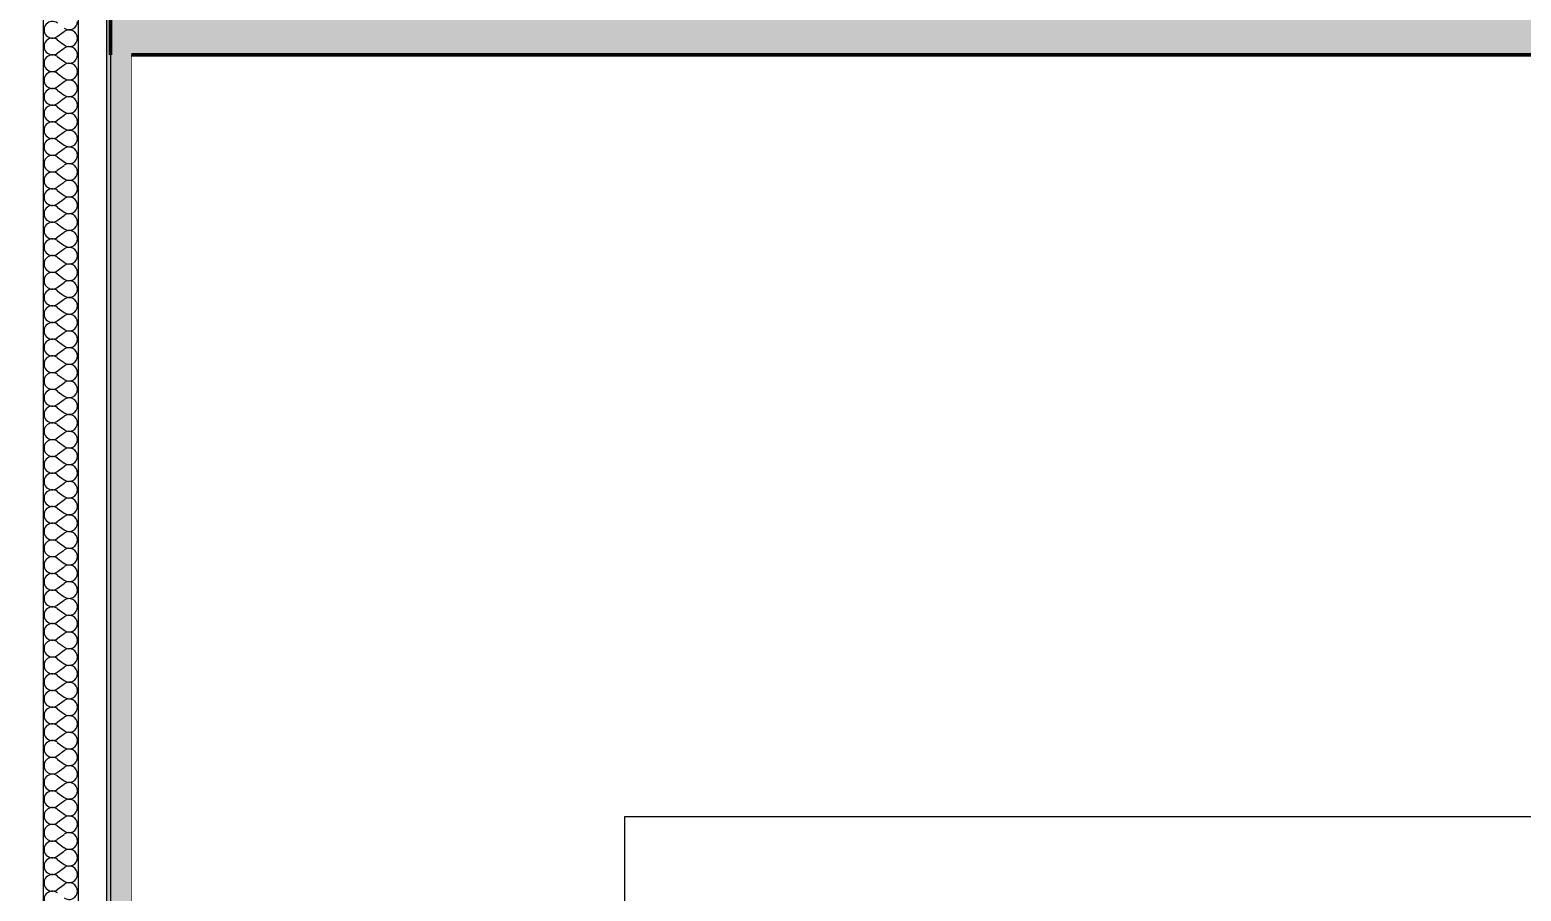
# Model space of a CAD drawing. Header units: millimetres. Extents: x -48147 to 1436659, y -488302 to 18123.
# Drawn here: x 1417453 to 1418514, y -468478 to -467865 of the extents above; entities that cross this region are included whole.
import ezdxf

# ---------------------------------------------------------------- set-up
doc = ezdxf.new("R2010")
doc.units = ezdxf.units.MM
doc.header["$MEASUREMENT"] = 0
doc.linetypes.add('Wipeout_Contour', pattern=[1000, 0, -1000])
for name, color, linetype in [('New_A-20-M_Ceiling', 7, 'Continuous'), ('New_A-25-M_Wall_Int', 7, 'Continuous'), ('New_A-95-D_1_20', 7, 'Continuous'), ('New_ArchiCAD Doors', 7, 'Continuous')]:
    doc.layers.add(name, color=color, linetype=linetype)
for name, color, linetype, lineweight, true_color in [('New_A-20-M_Ceiling_Pen_No__107', 7, 'Continuous', 15, 0xa6a6a6), ('New_A-20-M_Ceiling_Pen_No__29', 7, 'Continuous', 50, 0x2a2a2a), ('New_A-25-M_Wall_Int_Pen_No__107', 7, 'Continuous', 15, 0xa6a6a6), ('New_ArchiCAD Doors_Pen_No__63', 7, 'Continuous', 20, 0x606060)]:
    doc.layers.add(name, color=color, linetype=linetype, lineweight=lineweight, true_color=true_color)
doc.layers.add('New_A-25-M_Wall_Int_Pen_No__1', color=7, linetype='Continuous', lineweight=13)
doc.layers.add('New_A-95-D_1_20_Pen_No__1', color=7, linetype='Continuous', lineweight=13)
doc.styles.add('GENERATED_STYLE_1', font='')
doc.styles.get('GENERATED_STYLE_1').set_extended_font_data('Arial')
doc.dimstyles.new('GENERATED_STYLE__4', dxfattribs={"dimtxt": 125, "dimasz": 47.5, "dimexe": 0.18, "dimexo": 50, "dimgap": 0.09, "dimtad": 1, "dimdec": 0, "dimzin": 0, "dimdsep": 46, "dimtxsty": 'GENERATED_STYLE_1', "dimblk": 'ARROWHEAD_2', "dimblk1": 'ARROWHEAD_2', "dimblk2": 'ARROWHEAD_2', "dimcen": 0.09, "dimclrd": 7, "dimclre": 7, "dimclrt": 7, "dimadec": 0, "dimazin": 0, "dimtfac": 1, "dimtdec": 4, "dimtmove": 0, "dimatfit": 3, "dimfxl": 1, "dimtolj": 1, "dimtzin": 0, "dimarcsym": 0})

# ---------------------------------------------------------------- blocks, each defined once
blk = doc.blocks.new('*X32', base_point=(1424163.9, -483032.8))
at = {"layer": 'New_A-25-M_Wall_Int_Pen_No__107', "linetype": 'Continuous'}
for p, q in [((1417472.5, -467869.7), (1417477.3, -467866.1)), ((1417472.5, -467872.1), (1417477.3, -467875.7)), ((1417472.5, -467881.6), (1417477.3, -467878)), ((1417472.5, -467884), (1417477.3, -467887.6)), ((1417472.5, -467893.5), (1417477.3, -467889.9)), ((1417472.5, -467895.9), (1417477.3, -467899.5)), ((1417472.5, -467905.4), (1417477.3, -467901.8)), ((1417472.5, -467907.8), (1417477.3, -467911.4)), ((1417472.5, -467917.3), (1417477.3, -467913.7)), ((1417472.5, -467919.7), (1417477.3, -467923.3)), ((1417472.5, -467929.2), (1417477.3, -467925.7)), ((1417472.5, -467931.6), (1417477.3, -467935.2)), ((1417472.5, -467941.1), (1417477.3, -467937.6)), ((1417472.5, -467943.5), (1417477.3, -467947.1)), ((1417472.5, -467953), (1417477.3, -467949.5)), ((1417472.5, -467955.4), (1417477.3, -467959)), ((1417472.5, -467964.9), (1417477.3, -467961.4)), ((1417472.5, -467967.3), (1417477.3, -467970.9)), ((1417472.5, -467976.8), (1417477.3, -467973.3)), ((1417472.5, -467979.2), (1417477.3, -467982.8)), ((1417472.5, -467988.7), (1417477.3, -467985.2)), ((1417472.5, -467991.1), (1417477.3, -467994.7)), ((1417472.5, -468000.7), (1417477.3, -467997.1)), ((1417472.5, -468003), (1417477.3, -468006.6)), ((1417472.5, -468012.6), (1417477.3, -468009)), ((1417472.5, -468014.9), (1417477.3, -468018.5)), ((1417472.5, -468024.5), (1417477.3, -468020.9)), ((1417472.5, -468026.8), (1417477.3, -468030.4)), ((1417472.5, -468036.4), (1417477.3, -468032.8)), ((1417472.5, -468038.7), (1417477.3, -468042.3)), ((1417472.5, -468048.3), (1417477.3, -468044.7)), ((1417472.5, -468050.7), (1417477.3, -468054.2)), ((1417472.5, -468060.2), (1417477.3, -468056.6)), ((1417472.5, -468062.6), (1417477.3, -468066.1)), ((1417472.5, -468072.1), (1417477.3, -468068.5)), ((1417472.5, -468074.5), (1417477.3, -468078)), ((1417472.5, -468084), (1417477.3, -468080.4)), ((1417472.5, -468086.4), (1417477.3, -468089.9)), ((1417472.5, -468095.9), (1417477.3, -468092.3)), ((1417472.5, -468098.3), (1417477.3, -468101.8)), ((1417472.5, -468107.8), (1417477.3, -468104.2)), ((1417472.5, -468110.2), (1417477.3, -468113.7)), ((1417472.5, -468119.7), (1417477.3, -468116.1)), ((1417472.5, -468122.1), (1417477.3, -468125.7)), ((1417472.5, -468131.6), (1417477.3, -468128)), ((1417472.5, -468134), (1417477.3, -468137.6)), ((1417472.5, -468143.5), (1417477.3, -468139.9)), ((1417472.5, -468145.9), (1417477.3, -468149.5)), ((1417472.5, -468155.4), (1417477.3, -468151.8)), ((1417472.5, -468157.8), (1417477.3, -468161.4)), ((1417472.5, -468167.3), (1417477.3, -468163.7)), ((1417472.5, -468169.7), (1417477.3, -468173.3)), ((1417472.5, -468179.2), (1417477.3, -468175.7)), ((1417472.5, -468181.6), (1417477.3, -468185.2)), ((1417472.5, -468191.1), (1417477.3, -468187.6)), ((1417472.5, -468193.5), (1417477.3, -468197.1)), ((1417472.5, -468203), (1417477.3, -468199.5)), ((1417472.5, -468205.4), (1417477.3, -468209)), ((1417472.5, -468214.9), (1417477.3, -468211.4)), ((1417472.5, -468217.3), (1417477.3, -468220.9)), ((1417472.5, -468226.8), (1417477.3, -468223.3)), ((1417472.5, -468229.2), (1417477.3, -468232.8)), ((1417472.5, -468238.7), (1417477.3, -468235.2)), ((1417472.5, -468241.1), (1417477.3, -468244.7)), ((1417472.5, -468250.7), (1417477.3, -468247.1)), ((1417472.5, -468253), (1417477.3, -468256.6)), ((1417472.5, -468262.6), (1417477.3, -468259)), ((1417472.5, -468264.9), (1417477.3, -468268.5)), ((1417472.5, -468274.5), (1417477.3, -468270.9)), ((1417472.5, -468276.8), (1417477.3, -468280.4)), ((1417472.5, -468286.4), (1417477.3, -468282.8)), ((1417472.5, -468288.7), (1417477.3, -468292.3)), ((1417472.5, -468298.3), (1417477.3, -468294.7)), ((1417472.5, -468300.7), (1417477.3, -468304.2)), ((1417472.5, -468310.2), (1417477.3, -468306.6)), ((1417472.5, -468312.6), (1417477.3, -468316.1)), ((1417472.5, -468322.1), (1417477.3, -468318.5)), ((1417472.5, -468324.5), (1417477.3, -468328)), ((1417472.5, -468334), (1417477.3, -468330.4)), ((1417472.5, -468336.4), (1417477.3, -468339.9)), ((1417472.5, -468345.9), (1417477.3, -468342.3)), ((1417472.5, -468348.3), (1417477.3, -468351.8)), ((1417472.5, -468357.8), (1417477.3, -468354.2)), ((1417472.5, -468360.2), (1417477.3, -468363.7)), ((1417472.5, -468369.7), (1417477.3, -468366.1)), ((1417472.5, -468372.1), (1417477.3, -468375.7)), ((1417472.5, -468381.6), (1417477.3, -468378)), ((1417472.5, -468384), (1417477.3, -468387.6)), ((1417472.5, -468393.5), (1417477.3, -468389.9)), ((1417472.5, -468395.9), (1417477.3, -468399.5)), ((1417472.5, -468405.4), (1417477.3, -468401.8)), ((1417472.5, -468407.8), (1417477.3, -468411.4)), ((1417472.5, -468417.3), (1417477.3, -468413.7)), ((1417472.5, -468419.7), (1417477.3, -468423.3)), ((1417472.5, -468429.2), (1417477.3, -468425.7)), ((1417472.5, -468431.6), (1417477.3, -468435.2)), ((1417472.5, -468441.1), (1417477.3, -468437.6)), ((1417472.5, -468443.5), (1417477.3, -468447.1)), ((1417472.5, -468453), (1417477.3, -468449.5)), ((1417472.5, -468455.4), (1417477.3, -468459)), ((1417472.5, -468464.9), (1417477.3, -468461.4)), ((1417472.5, -468467.3), (1417477.3, -468470.9)), ((1417472.5, -468476.8), (1417477.3, -468473.3))]:
    blk.add_line(p, q, dxfattribs=at)
for centre, start, end in [((1417469, -467864.9), 53.1301, 306.8699), ((1417480.9, -467859), 233.1301, 0), ((1417480.9, -467870.9), 0, 126.8699), ((1417469, -467876.8), 53.1301, 306.8699), ((1417480.9, -467870.9), 233.1301, 0), ((1417480.9, -467882.8), 0, 126.8699), ((1417469, -467888.7), 53.1301, 306.8699), ((1417480.9, -467882.8), 233.1301, 0), ((1417480.9, -467894.7), 0, 126.8699), ((1417469, -467900.7), 53.1301, 306.8699), ((1417480.9, -467894.7), 233.1301, 0), ((1417480.9, -467906.6), 0, 126.8699), ((1417469, -467912.6), 53.1301, 306.8699), ((1417480.9, -467906.6), 233.1301, 0), ((1417469, -467924.5), 53.1301, 306.8699), ((1417480.9, -467918.5), 0, 126.8699), ((1417480.9, -467918.5), 233.1301, 0), ((1417469, -467936.4), 53.1301, 306.8699), ((1417480.9, -467930.4), 0, 126.8699), ((1417480.9, -467930.4), 233.1301, 0), ((1417469, -467948.3), 53.1301, 306.8699), ((1417480.9, -467942.3), 0, 126.8699), ((1417480.9, -467942.3), 233.1301, 0), ((1417480.9, -467954.2), 0, 126.8699), ((1417469, -467960.2), 53.1301, 306.8699), ((1417480.9, -467954.2), 233.1301, 0), ((1417480.9, -467966.1), 0, 126.8699), ((1417469, -467972.1), 53.1301, 306.8699), ((1417480.9, -467966.1), 233.1301, 0), ((1417480.9, -467978), 0, 126.8699), ((1417469, -467984), 53.1301, 306.8699), ((1417480.9, -467978), 233.1301, 0), ((1417480.9, -467989.9), 0, 126.8699), ((1417469, -467995.9), 53.1301, 306.8699), ((1417480.9, -467989.9), 233.1301, 0), ((1417480.9, -468001.8), 0, 126.8699), ((1417469, -468007.8), 53.1301, 306.8699), ((1417480.9, -468001.8), 233.1301, 0), ((1417469, -468019.7), 53.1301, 306.8699), ((1417480.9, -468013.7), 0, 126.8699), ((1417480.9, -468013.7), 233.1301, 0), ((1417469, -468031.6), 53.1301, 306.8699), ((1417480.9, -468025.7), 0, 126.8699), ((1417480.9, -468025.7), 233.1301, 0), ((1417469, -468043.5), 53.1301, 306.8699), ((1417480.9, -468037.6), 0, 126.8699), ((1417480.9, -468037.6), 233.1301, 0), ((1417469, -468055.4), 53.1301, 306.8699), ((1417480.9, -468049.5), 0, 126.8699), ((1417480.9, -468049.5), 233.1301, 0), ((1417480.9, -468061.4), 0, 126.8699), ((1417469, -468067.3), 53.1301, 306.8699), ((1417480.9, -468061.4), 233.1301, 0), ((1417480.9, -468073.3), 0, 126.8699), ((1417469, -468079.2), 53.1301, 306.8699), ((1417480.9, -468073.3), 233.1301, 0), ((1417480.9, -468085.2), 0, 126.8699), ((1417469, -468091.1), 53.1301, 306.8699), ((1417480.9, -468085.2), 233.1301, 0), ((1417480.9, -468097.1), 0, 126.8699), ((1417469, -468103), 53.1301, 306.8699), ((1417480.9, -468097.1), 233.1301, 0), ((1417469, -468114.9), 53.1301, 306.8699), ((1417480.9, -468109), 0, 126.8699), ((1417480.9, -468109), 233.1301, 0), ((1417469, -468126.8), 53.1301, 306.8699), ((1417480.9, -468120.9), 0, 126.8699), ((1417480.9, -468120.9), 233.1301, 0), ((1417469, -468138.7), 53.1301, 306.8699), ((1417480.9, -468132.8), 0, 126.8699), ((1417480.9, -468132.8), 233.1301, 0), ((1417469, -468150.7), 53.1301, 306.8699), ((1417480.9, -468144.7), 0, 126.8699), ((1417480.9, -468144.7), 233.1301, 0), ((1417480.9, -468156.6), 0, 126.8699), ((1417469, -468162.6), 53.1301, 306.8699), ((1417480.9, -468156.6), 233.1301, 0), ((1417480.9, -468168.5), 0, 126.8699), ((1417469, -468174.5), 53.1301, 306.8699), ((1417480.9, -468168.5), 233.1301, 0), ((1417480.9, -468180.4), 0, 126.8699), ((1417469, -468186.4), 53.1301, 306.8699), ((1417480.9, -468180.4), 233.1301, 0), ((1417480.9, -468192.3), 0, 126.8699), ((1417469, -468198.3), 53.1301, 306.8699), ((1417480.9, -468192.3), 233.1301, 0), ((1417480.9, -468204.2), 0, 126.8699), ((1417469, -468210.2), 53.1301, 306.8699), ((1417480.9, -468204.2), 233.1301, 0), ((1417469, -468222.1), 53.1301, 306.8699), ((1417480.9, -468216.1), 0, 126.8699), ((1417480.9, -468216.1), 233.1301, 0), ((1417469, -468234), 53.1301, 306.8699), ((1417480.9, -468228), 0, 126.8699), ((1417480.9, -468228), 233.1301, 0), ((1417469, -468245.9), 53.1301, 306.8699), ((1417480.9, -468239.9), 0, 126.8699), ((1417480.9, -468239.9), 233.1301, 0), ((1417480.9, -468251.8), 0, 126.8699), ((1417469, -468257.8), 53.1301, 306.8699), ((1417480.9, -468251.8), 233.1301, 0), ((1417480.9, -468263.7), 0, 126.8699), ((1417469, -468269.7), 53.1301, 306.8699), ((1417480.9, -468263.7), 233.1301, 0), ((1417480.9, -468275.7), 0, 126.8699), ((1417469, -468281.6), 53.1301, 306.8699), ((1417480.9, -468275.7), 233.1301, 0), ((1417480.9, -468287.6), 0, 126.8699), ((1417469, -468293.5), 53.1301, 306.8699), ((1417480.9, -468287.6), 233.1301, 0), ((1417480.9, -468299.5), 0, 126.8699), ((1417469, -468305.4), 53.1301, 306.8699), ((1417480.9, -468299.5), 233.1301, 0), ((1417469, -468317.3), 53.1301, 306.8699), ((1417480.9, -468311.4), 0, 126.8699), ((1417480.9, -468311.4), 233.1301, 0), ((1417469, -468329.2), 53.1301, 306.8699), ((1417480.9, -468323.3), 0, 126.8699), ((1417480.9, -468323.3), 233.1301, 0), ((1417469, -468341.1), 53.1301, 306.8699), ((1417480.9, -468335.2), 0, 126.8699), ((1417480.9, -468335.2), 233.1301, 0), ((1417480.9, -468347.1), 0, 126.8699), ((1417469, -468353), 53.1301, 306.8699), ((1417480.9, -468347.1), 233.1301, 0), ((1417480.9, -468359), 0, 126.8699), ((1417469, -468364.9), 53.1301, 306.8699), ((1417480.9, -468359), 233.1301, 0), ((1417480.9, -468370.9), 0, 126.8699), ((1417469, -468376.8), 53.1301, 306.8699), ((1417480.9, -468370.9), 233.1301, 0), ((1417480.9, -468382.8), 0, 126.8699), ((1417469, -468388.7), 53.1301, 306.8699), ((1417480.9, -468382.8), 233.1301, 0), ((1417480.9, -468394.7), 0, 126.8699), ((1417469, -468400.7), 53.1301, 306.8699), ((1417480.9, -468394.7), 233.1301, 0), ((1417469, -468412.6), 53.1301, 306.8699), ((1417480.9, -468406.6), 0, 126.8699), ((1417480.9, -468406.6), 233.1301, 0), ((1417469, -468424.5), 53.1301, 306.8699), ((1417480.9, -468418.5), 0, 126.8699), ((1417480.9, -468418.5), 233.1301, 0), ((1417469, -468436.4), 53.1301, 306.8699), ((1417480.9, -468430.4), 0, 126.8699), ((1417480.9, -468430.4), 233.1301, 0), ((1417469, -468448.3), 53.1301, 306.8699), ((1417480.9, -468442.3), 0, 126.8699), ((1417480.9, -468442.3), 233.1301, 0), ((1417480.9, -468454.2), 0, 126.8699), ((1417469, -468460.2), 53.1301, 306.8699), ((1417480.9, -468454.2), 233.1301, 0), ((1417480.9, -468466.1), 0, 126.8699), ((1417469, -468472.1), 53.1301, 306.8699), ((1417480.9, -468466.1), 233.1301, 0), ((1417480.9, -468478), 0, 126.8699), ((1417469, -468484), 53.1301, 306.8699), ((1417480.9, -468478), 233.1301, 0)]:
    blk.add_arc(centre, 5.95, start, end, dxfattribs=at)
blk = doc.blocks.new('Section Elem_11_2', base_point=(1424163.9, -483032.8))
at = {"layer": 'New_A-25-M_Wall_Int_Pen_No__107', "linetype": 'Continuous', "lineweight": 0, "true_color": 0x535353}
blk.add_hatch(color=251, dxfattribs=at).paths.add_polyline_path([(1417510.4, -466936.5), (1417507.4, -466936.5), (1417507.4, -470882.8), (1417510.4, -470882.8), (1417510.4, -467882.8), (1417510.4, -467857.8)])
at = {"layer": 'New_A-25-M_Wall_Int_Pen_No__107', "linetype": 'Continuous'}
blk.add_hatch(color=256, dxfattribs=at).paths.add_polyline_path([(1417510.4, -467882.8), (1417510.4, -470882.8), (1417525.4, -470882.8), (1417525.4, -467882.8)])
at = {"layer": 'New_A-25-M_Wall_Int_Pen_No__1', "linetype": 'Continuous'}
blk.add_line((1417525.4, -467882.8), (1417525.4, -470882.8), dxfattribs=at)
at = {"color": 254, "linetype": 'Wipeout_Contour', "lineweight": 0, "ltscale": 5972173.791506235}
blk.add_wipeout([(1417507.4, -466936.5), (1417487.4, -466936.5), (1417487.4, -470882.8), (1417507.4, -470882.8)], dxfattribs=at).dxf.layer = 'New_A-25-M_Wall_Int'
at = {"layer": 'New_A-25-M_Wall_Int_Pen_No__1', "linetype": 'Continuous'}
for p, q in [((1417507.4, -466936.5), (1417507.4, -470882.8)), ((1417510.4, -467882.8), (1417510.4, -470882.8))]:
    blk.add_line(p, q, dxfattribs=at)
at = {"color": 254, "linetype": 'Wipeout_Contour', "lineweight": 0, "ltscale": 5972088.345447611}
blk.add_wipeout([(1417487.4, -466936.5), (1417462.4, -466936.5), (1417462.4, -470882.8), (1417487.4, -470882.8)], dxfattribs=at).dxf.layer = 'New_A-25-M_Wall_Int'
at = {"layer": 'New_A-25-M_Wall_Int_Pen_No__1', "linetype": 'Continuous'}
blk.add_line((1417487.4, -466936.5), (1417487.4, -470882.8), dxfattribs=at)
at = {"layer": 'New_A-25-M_Wall_Int'}
blk.add_blockref('*X32', (1424163.9, -483032.8), dxfattribs=at)
at = {"color": 254, "linetype": 'Wipeout_Contour', "lineweight": 0, "ltscale": 5972004.798301485}
blk.add_wipeout([(1417462.4, -466936.5), (1417443.4, -466936.5), (1417443.4, -470882.8), (1417462.4, -470882.8)], dxfattribs=at).dxf.layer = 'New_A-25-M_Wall_Int'
at = {"layer": 'New_A-25-M_Wall_Int_Pen_No__1', "linetype": 'Continuous'}
blk.add_line((1417462.4, -466936.5), (1417462.4, -470882.8), dxfattribs=at)
blk = doc.blocks.new('Section Elem_211_2', base_point=(1424163.9, -483032.8))
at = {"color": 254, "linetype": 'Wipeout_Contour', "lineweight": 0, "ltscale": 43317279.84506462}
blk.add_wipeout([(1417539.3, -467451.1), (1417525.4, -467451.1), (1417525.4, -467857.8), (1419569.8, -467857.8), (1419569.8, -467882.8), (1417525.4, -467882.8), (1417525.4, -469543.8), (1417556.1, -469543.8), (1417564.1, -469561), (1417564.1, -470165.6), (1417556.1, -470182.8), (1417525.4, -470182.8), (1417525.4, -470882.8), (1417876.5, -470882.8), (1417876.5, -468424.8), (1419386.5, -468424.8), (1419386.5, -470882.8), (1419576, -470882.8), (1419576, -467245.4), (1417525.4, -467245.4), (1417525.4, -467282.8), (1419550.3, -467282.8), (1419550.3, -467300), (1419550.3, -467477.8), (1419550.3, -467480), (1419550.3, -467489.6), (1417539.3, -467489.6), (1417539.3, -467480), (1417539.3, -467477.8)], dxfattribs=at).dxf.layer = 'New_A-25-M_Wall_Int'
blk = doc.blocks.new('Section Elem_212_2', base_point=(1424163.9, -483032.8))
at = {"color": 254, "linetype": 'Wipeout_Contour', "lineweight": 0, "ltscale": 8963893.467486318}
blk.add_wipeout([(1419386.5, -468424.8), (1417876.5, -468424.8), (1417876.5, -468497.8), (1417949.5, -468497.8), (1419313.5, -468497.8), (1419386.5, -468497.8)], dxfattribs=at).dxf.layer = 'New_ArchiCAD Doors'
at = {"layer": 'New_ArchiCAD Doors_Pen_No__63', "linetype": 'Continuous'}
for p, q in [((1417876.5, -468497.8), (1417876.5, -468424.8)), ((1417876.5, -468424.8), (1419386.5, -468424.8))]:
    blk.add_line(p, q, dxfattribs=at)
blk = doc.blocks.new('Section Elem_301_2', base_point=(1424163.9, -483032.8))
at = {"layer": 'New_A-20-M_Ceiling_Pen_No__107', "linetype": 'Continuous'}
blk.add_hatch(color=256, dxfattribs=at).paths.add_polyline_path([(1419569.8, -467857.8), (1417510.4, -467857.8), (1417510.4, -467882.8), (1419569.8, -467882.8)])
at = {"layer": 'New_A-20-M_Ceiling_Pen_No__29', "linetype": 'Continuous'}
for p, q in [((1417510.4, -467857.8), (1417510.4, -467882.8)), ((1419569.8, -467882.8), (1417525.4, -467882.8))]:
    blk.add_line(p, q, dxfattribs=at)
blk = doc.blocks.new('*D527', base_point=(1424163.9, -483032.8))
at = {"layer": 'New_A-95-D_1_20_Pen_No__1', "linetype": 'Continuous'}
for p, q in [((1414179, -467264.8), (1414241.5, -467300.8)), ((1414257.2, -467282.8), (1414163.4, -467282.8)), ((1414210.3, -470882.8), (1414210.3, -467282.8)), ((1414179, -470864.8), (1414241.5, -470900.8)), ((1414257.2, -470882.8), (1414163.4, -470882.8)), ((1414210.3, -470907.8), (1414210.3, -470882.8))]:
    blk.add_line(p, q, dxfattribs=at)
at = {"layer": 'New_A-95-D_1_20_Pen_No__1', "insert": (1414185.3, -469297.3), "char_height": 125, "attachment_point": 7, "rotation": 90, "style": 'GENERATED_STYLE_1'}
blk.add_mtext('\\A1;{\\fArial|b0|i0|c0|p34;3,600}', dxfattribs=at)
blk = doc.blocks.new('ARROWHEAD_2')
at = {"color": 0, "linetype": 'Continuous', "lineweight": 0}
for p, q in [((-0.378, -0.655), (0.378, 0.655)), ((0, 0), (-1, 0))]:
    blk.add_line(p, q, dxfattribs=at)

msp = doc.modelspace()

# ---------------------------------------------------------------- block references
at = {"layer": 'New_A-25-M_Wall_Int'}
msp.add_blockref('Section Elem_11_2', (1424163.9, -483032.8), dxfattribs=at)

# ---------------------------------------------------------------- next in the draw order: block references
msp.add_blockref('Section Elem_211_2', (1424163.9, -483032.8), dxfattribs=at)

# ---------------------------------------------------------------- next in the draw order: block references
at = {"layer": 'New_A-20-M_Ceiling'}
msp.add_blockref('Section Elem_301_2', (1424163.9, -483032.8), dxfattribs=at)
at = {"layer": 'New_ArchiCAD Doors'}
msp.add_blockref('Section Elem_212_2', (1424163.9, -483032.8), dxfattribs=at)

# ---------------------------------------------------------------- next in the draw order: dimensions: what is measured, and where the dimension line sits
at = {"layer": 'New_A-95-D_1_20', "linetype": 'Continuous'}
dim = msp.add_linear_dim(base=(1414210.3, -467282.8), p1=(1421901, -470882.8), p2=(1414203.3, -467282.8), angle=90, dimstyle='GENERATED_STYLE__4', dxfattribs=at)
dim.commit()
dim.dimension.update_dxf_attribs({"geometry": '*D527', "text_midpoint": (1414122.8, -469060.1), "dimtype": 160, "text_rotation": 90})

doc.saveas('drawing.dxf')
